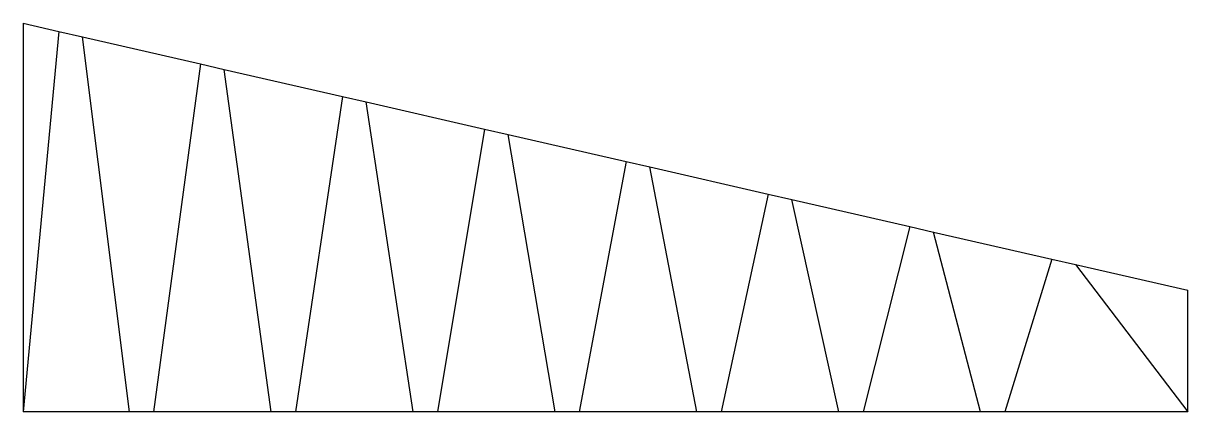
# Model space of a CAD drawing. Header units: millimetres. Extents: x 0 to 4800, y 0 to 1600.
import ezdxf

# ---------------------------------------------------------------- set-up
doc = ezdxf.new("R2010")
doc.units = ezdxf.units.MM

msp = doc.modelspace()

# ---------------------------------------------------------------- linework, layer by layer
for p, q in [((0, 1600), (0, 0)), ((0, 1600), (146.2, 1566.5)), ((146.2, 1566.5), (0, 0)), ((146.2, 1566.5), (243.7, 1544.2)), ((437.4, 0), (243.7, 1544.2)), ((243.7, 1544.2), (731, 1432.5)), ((731, 1432.5), (537.4, 0)), ((731, 1432.5), (828.5, 1410.1)), ((1022.2, 0), (828.5, 1410.1)), ((828.5, 1410.1), (1315.9, 1298.4)), ((1315.9, 1298.4), (1122.2, 0)), ((1315.9, 1298.4), (1413.4, 1276.1)), ((1607, 0), (1413.4, 1276.1)), ((1413.4, 1276.1), (1900.7, 1164.4)), ((1900.7, 1164.4), (1707, 0)), ((1900.7, 1164.4), (1998.2, 1142.1)), ((2191.9, 0), (1998.2, 1142.1)), ((1998.2, 1142.1), (2485.6, 1030.4)), ((2485.6, 1030.4), (2291.9, 0)), ((2485.6, 1030.4), (2583, 1008.1)), ((2776.7, 0), (2583, 1008.1)), ((2583, 1008.1), (3070.4, 896.4)), ((3070.4, 896.4), (2876.7, 0)), ((3070.4, 896.4), (3167.9, 874)), ((3361.6, 0), (3167.9, 874)), ((3167.9, 874), (3655.2, 762.3)), ((3655.2, 762.3), (3461.6, 0)), ((3655.2, 762.3), (3752.7, 740)), ((3946.4, 0), (3752.7, 740)), ((3752.7, 740), (4240.1, 628.3)), ((4240.1, 628.3), (4046.4, 0)), ((4240.1, 628.3), (4337.6, 606)), ((4337.6, 606), (4800, 0)), ((4337.6, 606), (4800, 500)), ((4800, 0), (4800, 500)), ((437.4, 0), (0, 0)), ((537.4, 0), (437.4, 0)), ((1022.2, 0), (537.4, 0)), ((1122.2, 0), (1022.2, 0)), ((1607, 0), (1122.2, 0)), ((1707, 0), (1607, 0)), ((2191.9, 0), (1707, 0)), ((2291.9, 0), (2191.9, 0)), ((2776.7, 0), (2291.9, 0)), ((2876.7, 0), (2776.7, 0)), ((3361.6, 0), (2876.7, 0)), ((3461.6, 0), (3361.6, 0)), ((3946.4, 0), (3461.6, 0)), ((4046.4, 0), (3946.4, 0)), ((4800, 0), (4046.4, 0))]:
    msp.add_line(p, q)

doc.saveas('drawing.dxf')
